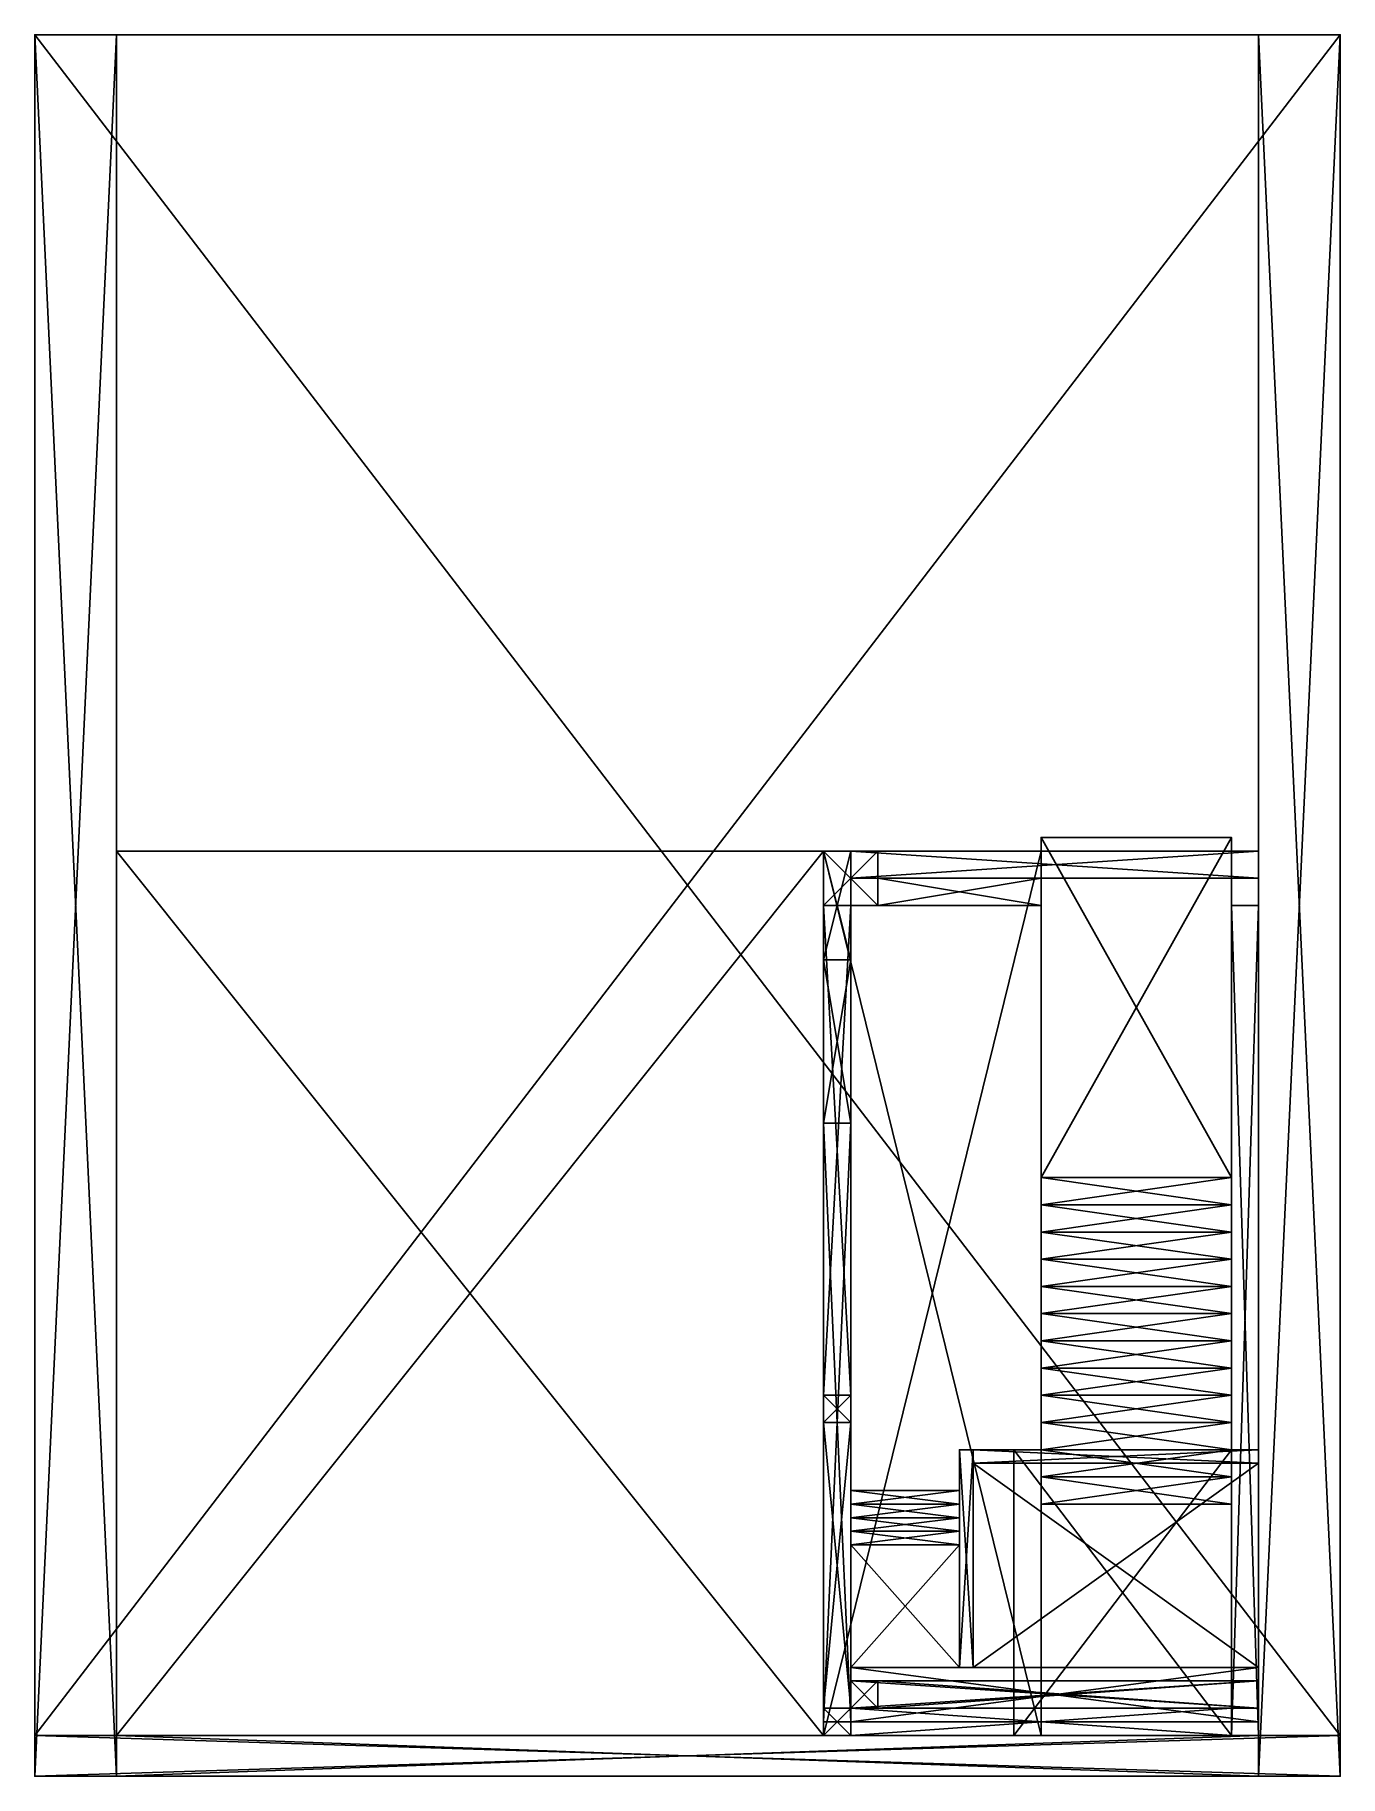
# Model space of a CAD drawing. Extents: x -512 to 256, y -512 to 512.
import ezdxf

# ---------------------------------------------------------------- set-up
doc = ezdxf.new("R2010")
doc.units = 0

msp = doc.modelspace()

# ---------------------------------------------------------------- meshes
at = {"layer": 'OBJECT000', "color": 50}
mesh = msp.add_polyface(dxfattribs=at)
corners = [(-512, -488, -240), (-512, 512, -240), (256, 512, -240), (256, -488, -240), (-512, 512, -256), (-512, -488, -256), (256, -488, -256), (256, 512, -256)]
mesh.append_faces([[corners[k] for k in face] for face in [(1, 3, 0), (5, 7, 4), (4, 0, 5), (6, 2, 7), (7, 1, 4), (5, 3, 6)]], dxfattribs={"vtx0": -1})
mesh.append_faces([[corners[k] for k in face] for face in [(1, 2, 3), (5, 6, 7), (4, 1, 0), (6, 3, 2), (7, 2, 1), (5, 0, 3)]], dxfattribs={"vtx2": -1})
at = {"layer": 'OBJECT001', "color": 50}
mesh = msp.add_polyface(dxfattribs=at)
corners = [(208, -512, -16), (208, -512, -240), (208, 512, -240), (208, 512, -16), (256, 512, -240), (256, 512, -16), (256, -512, -240), (256, -512, -16)]
mesh.append_faces([[corners[k] for k in face] for face in [(1, 3, 0), (2, 5, 3), (1, 7, 6), (0, 5, 7), (2, 6, 4), (4, 7, 5)]], dxfattribs={"vtx0": -1})
mesh.append_faces([[corners[k] for k in face] for face in [(1, 2, 3), (2, 4, 5), (1, 0, 7), (0, 3, 5), (2, 1, 6), (4, 6, 7)]], dxfattribs={"vtx2": -1})
at = {"layer": 'OBJECT002', "color": 50}
mesh = msp.add_polyface(dxfattribs=at)
corners = [(208, -512, 208), (208, -512, -16), (208, 512, -16), (208, 512, 208), (256, 512, -16), (256, 512, 208), (256, -512, -16), (256, -512, 208)]
mesh.append_faces([[corners[k] for k in face] for face in [(1, 3, 0), (2, 5, 3), (1, 7, 6), (0, 5, 7), (2, 6, 4), (4, 7, 5)]], dxfattribs={"vtx0": -1})
mesh.append_faces([[corners[k] for k in face] for face in [(1, 2, 3), (2, 4, 5), (1, 0, 7), (0, 3, 5), (2, 1, 6), (4, 6, 7)]], dxfattribs={"vtx2": -1})
at = {"layer": 'OBJECT003', "color": 50}
mesh = msp.add_polyface(dxfattribs=at)
corners = [(-512, -488, 224), (-512, 512, 224), (256, 512, 224), (256, -488, 224), (-512, 512, 208), (-512, -488, 208), (256, -488, 208), (256, 512, 208)]
mesh.append_faces([[corners[k] for k in face] for face in [(1, 3, 0), (5, 7, 4), (4, 0, 5), (6, 2, 7), (7, 1, 4), (5, 3, 6)]], dxfattribs={"vtx0": -1})
mesh.append_faces([[corners[k] for k in face] for face in [(1, 2, 3), (5, 6, 7), (4, 1, 0), (6, 3, 2), (7, 2, 1), (5, 0, 3)]], dxfattribs={"vtx2": -1})
at = {"layer": 'OBJECT004', "color": 50}
mesh = msp.add_polyface(dxfattribs=at)
corners = [(-512, -512, 208), (-512, -512, -16), (-512, 512, -16), (-512, 512, 208), (-464, 512, -16), (-464, 512, 208), (-464, -512, -16), (-464, -512, 208)]
mesh.append_faces([[corners[k] for k in face] for face in [(1, 3, 0), (2, 5, 3), (1, 7, 6), (0, 5, 7), (2, 6, 4), (4, 7, 5)]], dxfattribs={"vtx0": -1})
mesh.append_faces([[corners[k] for k in face] for face in [(1, 2, 3), (2, 4, 5), (1, 0, 7), (0, 3, 5), (2, 1, 6), (4, 6, 7)]], dxfattribs={"vtx2": -1})
at = {"layer": 'OBJECT005', "color": 50}
mesh = msp.add_polyface(dxfattribs=at)
corners = [(-512, -512, -16), (-512, -512, -240), (-512, 512, -240), (-512, 512, -16), (-464, 512, -240), (-464, 512, -16), (-464, -512, -240), (-464, -512, -16)]
mesh.append_faces([[corners[k] for k in face] for face in [(1, 3, 0), (2, 5, 3), (1, 7, 6), (0, 5, 7), (2, 6, 4), (4, 7, 5)]], dxfattribs={"vtx0": -1})
mesh.append_faces([[corners[k] for k in face] for face in [(1, 2, 3), (2, 4, 5), (1, 0, 7), (0, 3, 5), (2, 1, 6), (4, 6, 7)]], dxfattribs={"vtx2": -1})
at = {"layer": 'OBJECT006', "color": 50}
mesh = msp.add_polyface(dxfattribs=at)
corners = [(-16, 0, -48), (-16, 16, -48), (80, 16, -48), (80, 0, -48), (-16, 16, -240), (-16, 0, -240), (80, 0, -240), (80, 16, -240)]
mesh.append_faces([[corners[k] for k in face] for face in [(1, 3, 0), (5, 7, 4), (4, 0, 5), (6, 2, 7), (7, 1, 4), (5, 3, 6)]], dxfattribs={"vtx0": -1})
mesh.append_faces([[corners[k] for k in face] for face in [(1, 2, 3), (5, 6, 7), (4, 1, 0), (6, 3, 2), (7, 2, 1), (5, 0, 3)]], dxfattribs={"vtx2": -1})
at = {"layer": 'OBJECT007', "color": 50}
mesh = msp.add_polyface(dxfattribs=at)
corners = [(-48, -288, -48), (-48, 0, -48), (-32, 0, -48), (-32, -288, -48), (-48, 0, -240), (-48, -288, -240), (-32, -288, -240), (-32, 0, -240)]
mesh.append_faces([[corners[k] for k in face] for face in [(1, 3, 0), (5, 7, 4), (4, 0, 5), (6, 2, 7), (7, 1, 4), (5, 3, 6)]], dxfattribs={"vtx0": -1})
mesh.append_faces([[corners[k] for k in face] for face in [(1, 2, 3), (5, 6, 7), (4, 1, 0), (6, 3, 2), (7, 2, 1), (5, 0, 3)]], dxfattribs={"vtx2": -1})
at = {"layer": 'OBJECT008', "color": 50}
mesh = msp.add_polyface(dxfattribs=at)
corners = [(-48, -472, -48), (-48, -304, -48), (-32, -304, -48), (-32, -472, -48), (-48, -304, -104), (-48, -472, -104), (-32, -472, -104), (-32, -304, -104)]
mesh.append_faces([[corners[k] for k in face] for face in [(1, 3, 0), (5, 7, 4), (4, 0, 5), (6, 2, 7), (7, 1, 4), (5, 3, 6)]], dxfattribs={"vtx0": -1})
mesh.append_faces([[corners[k] for k in face] for face in [(1, 2, 3), (5, 6, 7), (4, 1, 0), (6, 3, 2), (7, 2, 1), (5, 0, 3)]], dxfattribs={"vtx2": -1})
at = {"layer": 'OBJECT009', "color": 50}
mesh = msp.add_polyface(dxfattribs=at)
corners = [(-32, -488, -48), (-32, -472, -48), (192, -472, -48), (192, -488, -48), (-32, -472, -240), (-32, -488, -240), (192, -488, -240), (192, -472, -240)]
mesh.append_faces([[corners[k] for k in face] for face in [(1, 3, 0), (5, 7, 4), (4, 0, 5), (6, 2, 7), (7, 1, 4), (5, 3, 6)]], dxfattribs={"vtx0": -1})
mesh.append_faces([[corners[k] for k in face] for face in [(1, 2, 3), (5, 6, 7), (4, 1, 0), (6, 3, 2), (7, 2, 1), (5, 0, 3)]], dxfattribs={"vtx2": -1})
at = {"layer": 'OBJECT010', "color": 50}
mesh = msp.add_polyface(dxfattribs=at)
corners = [(-16, -472, 152), (-16, -456, 152), (208, -456, 152), (208, -472, 152), (-16, -456, 56), (-16, -472, 56), (208, -472, 56), (208, -456, 56)]
mesh.append_faces([[corners[k] for k in face] for face in [(1, 3, 0), (5, 7, 4), (4, 0, 5), (6, 2, 7), (7, 1, 4), (5, 3, 6)]], dxfattribs={"vtx0": -1})
mesh.append_faces([[corners[k] for k in face] for face in [(1, 2, 3), (5, 6, 7), (4, 1, 0), (6, 3, 2), (7, 2, 1), (5, 0, 3)]], dxfattribs={"vtx2": -1})
at = {"layer": 'OBJECT011', "color": 50}
mesh = msp.add_polyface(dxfattribs=at)
corners = [(40, -448, 16), (40, -328, 16), (208, -328, 16), (208, -448, 16), (40, -328, -24), (40, -448, -24), (208, -448, -24), (208, -328, -24)]
mesh.append_faces([[corners[k] for k in face] for face in [(1, 3, 0), (5, 7, 4), (4, 0, 5), (6, 2, 7), (7, 1, 4), (5, 3, 6)]], dxfattribs={"vtx0": -1})
mesh.append_faces([[corners[k] for k in face] for face in [(1, 2, 3), (5, 6, 7), (4, 1, 0), (6, 3, 2), (7, 2, 1), (5, 0, 3)]], dxfattribs={"vtx2": -1})
at = {"layer": 'OBJECT012', "color": 50}
mesh = msp.add_polyface(dxfattribs=at)
corners = [(-32, -472, 56), (-32, -456, 56), (208, -456, 56), (208, -472, 56), (-32, -456, 40), (-32, -472, 40), (208, -472, 40), (208, -456, 40)]
mesh.append_faces([[corners[k] for k in face] for face in [(1, 3, 0), (5, 7, 4), (4, 0, 5), (6, 2, 7), (7, 1, 4), (5, 3, 6)]], dxfattribs={"vtx0": -1})
mesh.append_faces([[corners[k] for k in face] for face in [(1, 2, 3), (5, 6, 7), (4, 1, 0), (6, 3, 2), (7, 2, 1), (5, 0, 3)]], dxfattribs={"vtx2": -1})
at = {"layer": 'OBJECT013', "color": 50}
mesh = msp.add_polyface(dxfattribs=at)
corners = [(-32, -472, 152), (-32, -456, 152), (-16, -456, 152), (-16, -472, 152), (-32, -456, 56), (-32, -472, 56), (-16, -472, 56), (-16, -456, 56)]
mesh.append_faces([[corners[k] for k in face] for face in [(1, 3, 0), (5, 7, 4), (4, 0, 5), (6, 2, 7), (7, 1, 4), (5, 3, 6)]], dxfattribs={"vtx0": -1})
mesh.append_faces([[corners[k] for k in face] for face in [(1, 2, 3), (5, 6, 7), (4, 1, 0), (6, 3, 2), (7, 2, 1), (5, 0, 3)]], dxfattribs={"vtx2": -1})
at = {"layer": 'OBJECT014', "color": 50}
mesh = msp.add_polyface(dxfattribs=at)
corners = [(-32, -472, 168), (-32, -456, 168), (208, -456, 168), (208, -472, 168), (-32, -456, 152), (-32, -472, 152), (208, -472, 152), (208, -456, 152)]
mesh.append_faces([[corners[k] for k in face] for face in [(1, 3, 0), (5, 7, 4), (4, 0, 5), (6, 2, 7), (7, 1, 4), (5, 3, 6)]], dxfattribs={"vtx0": -1})
mesh.append_faces([[corners[k] for k in face] for face in [(1, 2, 3), (5, 6, 7), (4, 1, 0), (6, 3, 2), (7, 2, 1), (5, 0, 3)]], dxfattribs={"vtx2": -1})
at = {"layer": 'OBJECT015', "color": 50}
mesh = msp.add_polyface(dxfattribs=at)
corners = [(-48, -480, 208), (-48, -128, 208), (-32, -128, 208), (-32, -480, 208), (-48, -128, -16), (-48, -480, -16), (-32, -480, -16), (-32, -128, -16)]
mesh.append_faces([[corners[k] for k in face] for face in [(1, 3, 0), (5, 7, 4), (4, 0, 5), (6, 2, 7), (7, 1, 4), (5, 3, 6)]], dxfattribs={"vtx0": -1})
mesh.append_faces([[corners[k] for k in face] for face in [(1, 2, 3), (5, 6, 7), (4, 1, 0), (6, 3, 2), (7, 2, 1), (5, 0, 3)]], dxfattribs={"vtx2": -1})
at = {"layer": 'OBJECT016', "color": 50}
mesh = msp.add_polyface(dxfattribs=at)
corners = [(-32, -448, 24), (-32, -376, 24), (32, -376, 24), (32, -448, 24), (-32, -376, -16), (-32, -448, -16), (32, -448, -16), (32, -376, -16)]
mesh.append_faces([[corners[k] for k in face] for face in [(1, 3, 0), (5, 7, 4), (4, 0, 5), (6, 2, 7), (7, 1, 4), (5, 3, 6)]], dxfattribs={"vtx0": -1})
mesh.append_faces([[corners[k] for k in face] for face in [(1, 2, 3), (5, 6, 7), (4, 1, 0), (6, 3, 2), (7, 2, 1), (5, 0, 3)]], dxfattribs={"vtx2": -1})
at = {"layer": 'OBJECT017', "color": 50}
mesh = msp.add_polyface(dxfattribs=at)
corners = [(32, -448, 24), (32, -320, 24), (40, -320, 24), (40, -448, 24), (32, -320, -24), (32, -448, -24), (40, -448, -24), (40, -320, -24)]
mesh.append_faces([[corners[k] for k in face] for face in [(1, 3, 0), (5, 7, 4), (4, 0, 5), (6, 2, 7), (7, 1, 4), (5, 3, 6)]], dxfattribs={"vtx0": -1})
mesh.append_faces([[corners[k] for k in face] for face in [(1, 2, 3), (5, 6, 7), (4, 1, 0), (6, 3, 2), (7, 2, 1), (5, 0, 3)]], dxfattribs={"vtx2": -1})
at = {"layer": 'OBJECT018', "color": 50}
mesh = msp.add_polyface(dxfattribs=at)
corners = [(40, -328, 24), (40, -320, 24), (208, -320, 24), (208, -328, 24), (40, -320, -24), (40, -328, -24), (208, -328, -24), (208, -320, -24)]
mesh.append_faces([[corners[k] for k in face] for face in [(1, 3, 0), (5, 7, 4), (4, 0, 5), (6, 2, 7), (7, 1, 4), (5, 3, 6)]], dxfattribs={"vtx0": -1})
mesh.append_faces([[corners[k] for k in face] for face in [(1, 2, 3), (5, 6, 7), (4, 1, 0), (6, 3, 2), (7, 2, 1), (5, 0, 3)]], dxfattribs={"vtx2": -1})
at = {"layer": 'OBJECT019', "color": 50}
mesh = msp.add_polyface(dxfattribs=at)
corners = [(-32, -352, -8), (-32, -344, -8), (32, -344, -8), (32, -352, -8), (-32, -344, -16), (-32, -352, -16), (32, -352, -16), (32, -344, -16)]
mesh.append_faces([[corners[k] for k in face] for face in [(1, 3, 0), (5, 7, 4), (4, 0, 5), (6, 2, 7), (7, 1, 4), (5, 3, 6)]], dxfattribs={"vtx0": -1})
mesh.append_faces([[corners[k] for k in face] for face in [(1, 2, 3), (5, 6, 7), (4, 1, 0), (6, 3, 2), (7, 2, 1), (5, 0, 3)]], dxfattribs={"vtx2": -1})
at = {"layer": 'OBJECT020', "color": 50}
mesh = msp.add_polyface(dxfattribs=at)
corners = [(-32, -360), (-32, -352), (32, -352), (32, -360), (-32, -352, -16), (-32, -360, -16), (32, -360, -16), (32, -352, -16)]
mesh.append_faces([[corners[k] for k in face] for face in [(1, 3, 0), (5, 7, 4), (4, 0, 5), (6, 2, 7), (7, 1, 4), (5, 3, 6)]], dxfattribs={"vtx0": -1})
mesh.append_faces([[corners[k] for k in face] for face in [(1, 2, 3), (5, 6, 7), (4, 1, 0), (6, 3, 2), (7, 2, 1), (5, 0, 3)]], dxfattribs={"vtx2": -1})
at = {"layer": 'OBJECT021', "color": 50}
mesh = msp.add_polyface(dxfattribs=at)
corners = [(-32, -368, 8), (-32, -360, 8), (32, -360, 8), (32, -368, 8), (-32, -360, -16), (-32, -368, -16), (32, -368, -16), (32, -360, -16)]
mesh.append_faces([[corners[k] for k in face] for face in [(1, 3, 0), (5, 7, 4), (4, 0, 5), (6, 2, 7), (7, 1, 4), (5, 3, 6)]], dxfattribs={"vtx0": -1})
mesh.append_faces([[corners[k] for k in face] for face in [(1, 2, 3), (5, 6, 7), (4, 1, 0), (6, 3, 2), (7, 2, 1), (5, 0, 3)]], dxfattribs={"vtx2": -1})
at = {"layer": 'OBJECT022', "color": 50}
mesh = msp.add_polyface(dxfattribs=at)
corners = [(-32, -376, 16), (-32, -368, 16), (32, -368, 16), (32, -376, 16), (-32, -368, -16), (-32, -376, -16), (32, -376, -16), (32, -368, -16)]
mesh.append_faces([[corners[k] for k in face] for face in [(1, 3, 0), (5, 7, 4), (4, 0, 5), (6, 2, 7), (7, 1, 4), (5, 3, 6)]], dxfattribs={"vtx0": -1})
mesh.append_faces([[corners[k] for k in face] for face in [(1, 2, 3), (5, 6, 7), (4, 1, 0), (6, 3, 2), (7, 2, 1), (5, 0, 3)]], dxfattribs={"vtx2": -1})
at = {"layer": 'OBJECT023', "color": 50}
mesh = msp.add_polyface(dxfattribs=at)
corners = [(192, -488, -16), (192, 0, -16), (208, 0, -16), (208, -488, -16), (192, 0, -48), (192, -488, -48), (208, -488, -48), (208, 0, -48)]
mesh.append_faces([[corners[k] for k in face] for face in [(1, 3, 0), (5, 7, 4), (4, 0, 5), (6, 2, 7), (7, 1, 4), (5, 3, 6)]], dxfattribs={"vtx0": -1})
mesh.append_faces([[corners[k] for k in face] for face in [(1, 2, 3), (5, 6, 7), (4, 1, 0), (6, 3, 2), (7, 2, 1), (5, 0, 3)]], dxfattribs={"vtx2": -1})
at = {"layer": 'OBJECT024', "color": 50}
mesh = msp.add_polyface(dxfattribs=at)
corners = [(80, -160, -16), (80, 40, -16), (192, 40, -16), (192, -160, -16), (80, 40, -240), (80, -160, -240), (192, -160, -240), (192, 40, -240)]
mesh.append_faces([[corners[k] for k in face] for face in [(1, 3, 0), (5, 7, 4), (4, 0, 5), (6, 2, 7), (7, 1, 4), (5, 3, 6)]], dxfattribs={"vtx0": -1})
mesh.append_faces([[corners[k] for k in face] for face in [(1, 2, 3), (5, 6, 7), (4, 1, 0), (6, 3, 2), (7, 2, 1), (5, 0, 3)]], dxfattribs={"vtx2": -1})
at = {"layer": 'OBJECT025', "color": 50}
mesh = msp.add_polyface(dxfattribs=at)
corners = [(-32, 16, 208), (-32, 32, 208), (208, 32, 208), (208, 16, 208), (-32, 32, -16), (-32, 16, -16), (208, 16, -16), (208, 32, -16)]
mesh.append_faces([[corners[k] for k in face] for face in [(1, 3, 0), (5, 7, 4), (4, 0, 5), (6, 2, 7), (7, 1, 4), (5, 3, 6)]], dxfattribs={"vtx0": -1})
mesh.append_faces([[corners[k] for k in face] for face in [(1, 2, 3), (5, 6, 7), (4, 1, 0), (6, 3, 2), (7, 2, 1), (5, 0, 3)]], dxfattribs={"vtx2": -1})
at = {"layer": 'OBJECT026', "color": 50}
mesh = msp.add_polyface(dxfattribs=at)
corners = [(-48, -32, 208), (-48, 32, 208), (-32, 32, 208), (-32, -32, 208), (-48, 32, -16), (-48, -32, -16), (-32, -32, -16), (-32, 32, -16)]
mesh.append_faces([[corners[k] for k in face] for face in [(1, 3, 0), (5, 7, 4), (4, 0, 5), (6, 2, 7), (7, 1, 4), (5, 3, 6)]], dxfattribs={"vtx0": -1})
mesh.append_faces([[corners[k] for k in face] for face in [(1, 2, 3), (5, 6, 7), (4, 1, 0), (6, 3, 2), (7, 2, 1), (5, 0, 3)]], dxfattribs={"vtx2": -1})
at = {"layer": 'OBJECT027', "color": 50}
mesh = msp.add_polyface(dxfattribs=at)
corners = [(80, -176, -48), (80, -160, -48), (192, -160, -48), (192, -176, -48), (80, -160, -240), (80, -176, -240), (192, -176, -240), (192, -160, -240)]
mesh.append_faces([[corners[k] for k in face] for face in [(1, 3, 0), (5, 7, 4), (4, 0, 5), (6, 2, 7), (7, 1, 4), (5, 3, 6)]], dxfattribs={"vtx0": -1})
mesh.append_faces([[corners[k] for k in face] for face in [(1, 2, 3), (5, 6, 7), (4, 1, 0), (6, 3, 2), (7, 2, 1), (5, 0, 3)]], dxfattribs={"vtx2": -1})
at = {"layer": 'OBJECT028', "color": 50}
mesh = msp.add_polyface(dxfattribs=at)
corners = [(80, -192, -64), (80, -176, -64), (192, -176, -64), (192, -192, -64), (80, -176, -240), (80, -192, -240), (192, -192, -240), (192, -176, -240)]
mesh.append_faces([[corners[k] for k in face] for face in [(1, 3, 0), (5, 7, 4), (4, 0, 5), (6, 2, 7), (7, 1, 4), (5, 3, 6)]], dxfattribs={"vtx0": -1})
mesh.append_faces([[corners[k] for k in face] for face in [(1, 2, 3), (5, 6, 7), (4, 1, 0), (6, 3, 2), (7, 2, 1), (5, 0, 3)]], dxfattribs={"vtx2": -1})
at = {"layer": 'OBJECT029', "color": 50}
mesh = msp.add_polyface(dxfattribs=at)
corners = [(80, -208, -80), (80, -192, -80), (192, -192, -80), (192, -208, -80), (80, -192, -240), (80, -208, -240), (192, -208, -240), (192, -192, -240)]
mesh.append_faces([[corners[k] for k in face] for face in [(1, 3, 0), (5, 7, 4), (4, 0, 5), (6, 2, 7), (7, 1, 4), (5, 3, 6)]], dxfattribs={"vtx0": -1})
mesh.append_faces([[corners[k] for k in face] for face in [(1, 2, 3), (5, 6, 7), (4, 1, 0), (6, 3, 2), (7, 2, 1), (5, 0, 3)]], dxfattribs={"vtx2": -1})
at = {"layer": 'OBJECT030', "color": 50}
mesh = msp.add_polyface(dxfattribs=at)
corners = [(80, -224, -96), (80, -208, -96), (192, -208, -96), (192, -224, -96), (80, -208, -240), (80, -224, -240), (192, -224, -240), (192, -208, -240)]
mesh.append_faces([[corners[k] for k in face] for face in [(1, 3, 0), (5, 7, 4), (4, 0, 5), (6, 2, 7), (7, 1, 4), (5, 3, 6)]], dxfattribs={"vtx0": -1})
mesh.append_faces([[corners[k] for k in face] for face in [(1, 2, 3), (5, 6, 7), (4, 1, 0), (6, 3, 2), (7, 2, 1), (5, 0, 3)]], dxfattribs={"vtx2": -1})
at = {"layer": 'OBJECT031', "color": 50}
mesh = msp.add_polyface(dxfattribs=at)
corners = [(80, -240, -112), (80, -224, -112), (192, -224, -112), (192, -240, -112), (80, -224, -240), (80, -240, -240), (192, -240, -240), (192, -224, -240)]
mesh.append_faces([[corners[k] for k in face] for face in [(1, 3, 0), (5, 7, 4), (4, 0, 5), (6, 2, 7), (7, 1, 4), (5, 3, 6)]], dxfattribs={"vtx0": -1})
mesh.append_faces([[corners[k] for k in face] for face in [(1, 2, 3), (5, 6, 7), (4, 1, 0), (6, 3, 2), (7, 2, 1), (5, 0, 3)]], dxfattribs={"vtx2": -1})
at = {"layer": 'OBJECT032', "color": 50}
mesh = msp.add_polyface(dxfattribs=at)
corners = [(80, -256, -128), (80, -240, -128), (192, -240, -128), (192, -256, -128), (80, -240, -240), (80, -256, -240), (192, -256, -240), (192, -240, -240)]
mesh.append_faces([[corners[k] for k in face] for face in [(1, 3, 0), (5, 7, 4), (4, 0, 5), (6, 2, 7), (7, 1, 4), (5, 3, 6)]], dxfattribs={"vtx0": -1})
mesh.append_faces([[corners[k] for k in face] for face in [(1, 2, 3), (5, 6, 7), (4, 1, 0), (6, 3, 2), (7, 2, 1), (5, 0, 3)]], dxfattribs={"vtx2": -1})
at = {"layer": 'OBJECT033', "color": 50}
mesh = msp.add_polyface(dxfattribs=at)
corners = [(80, -272, -144), (80, -256, -144), (192, -256, -144), (192, -272, -144), (80, -256, -240), (80, -272, -240), (192, -272, -240), (192, -256, -240)]
mesh.append_faces([[corners[k] for k in face] for face in [(1, 3, 0), (5, 7, 4), (4, 0, 5), (6, 2, 7), (7, 1, 4), (5, 3, 6)]], dxfattribs={"vtx0": -1})
mesh.append_faces([[corners[k] for k in face] for face in [(1, 2, 3), (5, 6, 7), (4, 1, 0), (6, 3, 2), (7, 2, 1), (5, 0, 3)]], dxfattribs={"vtx2": -1})
at = {"layer": 'OBJECT034', "color": 50}
mesh = msp.add_polyface(dxfattribs=at)
corners = [(80, -288, -160), (80, -272, -160), (192, -272, -160), (192, -288, -160), (80, -272, -240), (80, -288, -240), (192, -288, -240), (192, -272, -240)]
mesh.append_faces([[corners[k] for k in face] for face in [(1, 3, 0), (5, 7, 4), (4, 0, 5), (6, 2, 7), (7, 1, 4), (5, 3, 6)]], dxfattribs={"vtx0": -1})
mesh.append_faces([[corners[k] for k in face] for face in [(1, 2, 3), (5, 6, 7), (4, 1, 0), (6, 3, 2), (7, 2, 1), (5, 0, 3)]], dxfattribs={"vtx2": -1})
at = {"layer": 'OBJECT035', "color": 50}
mesh = msp.add_polyface(dxfattribs=at)
corners = [(80, -304, -176), (80, -288, -176), (192, -288, -176), (192, -304, -176), (80, -288, -240), (80, -304, -240), (192, -304, -240), (192, -288, -240)]
mesh.append_faces([[corners[k] for k in face] for face in [(1, 3, 0), (5, 7, 4), (4, 0, 5), (6, 2, 7), (7, 1, 4), (5, 3, 6)]], dxfattribs={"vtx0": -1})
mesh.append_faces([[corners[k] for k in face] for face in [(1, 2, 3), (5, 6, 7), (4, 1, 0), (6, 3, 2), (7, 2, 1), (5, 0, 3)]], dxfattribs={"vtx2": -1})
at = {"layer": 'OBJECT036', "color": 50}
mesh = msp.add_polyface(dxfattribs=at)
corners = [(80, -320, -192), (80, -304, -192), (192, -304, -192), (192, -320, -192), (80, -304, -240), (80, -320, -240), (192, -320, -240), (192, -304, -240)]
mesh.append_faces([[corners[k] for k in face] for face in [(1, 3, 0), (5, 7, 4), (4, 0, 5), (6, 2, 7), (7, 1, 4), (5, 3, 6)]], dxfattribs={"vtx0": -1})
mesh.append_faces([[corners[k] for k in face] for face in [(1, 2, 3), (5, 6, 7), (4, 1, 0), (6, 3, 2), (7, 2, 1), (5, 0, 3)]], dxfattribs={"vtx2": -1})
at = {"layer": 'OBJECT037', "color": 50}
mesh = msp.add_polyface(dxfattribs=at)
corners = [(80, -336, -208), (80, -320, -208), (192, -320, -208), (192, -336, -208), (80, -320, -240), (80, -336, -240), (192, -336, -240), (192, -320, -240)]
mesh.append_faces([[corners[k] for k in face] for face in [(1, 3, 0), (5, 7, 4), (4, 0, 5), (6, 2, 7), (7, 1, 4), (5, 3, 6)]], dxfattribs={"vtx0": -1})
mesh.append_faces([[corners[k] for k in face] for face in [(1, 2, 3), (5, 6, 7), (4, 1, 0), (6, 3, 2), (7, 2, 1), (5, 0, 3)]], dxfattribs={"vtx2": -1})
at = {"layer": 'OBJECT038', "color": 50}
mesh = msp.add_polyface(dxfattribs=at)
corners = [(80, -352, -224), (80, -336, -224), (192, -336, -224), (192, -352, -224), (80, -336, -240), (80, -352, -240), (192, -352, -240), (192, -336, -240)]
mesh.append_faces([[corners[k] for k in face] for face in [(1, 3, 0), (5, 7, 4), (4, 0, 5), (6, 2, 7), (7, 1, 4), (5, 3, 6)]], dxfattribs={"vtx0": -1})
mesh.append_faces([[corners[k] for k in face] for face in [(1, 2, 3), (5, 6, 7), (4, 1, 0), (6, 3, 2), (7, 2, 1), (5, 0, 3)]], dxfattribs={"vtx2": -1})
at = {"layer": 'OBJECT039', "color": 50}
mesh = msp.add_polyface(dxfattribs=at)
corners = [(-48, -472, -104), (-48, -304, -104), (-32, -304, -104), (-32, -472, -104), (-48, -304, -120), (-48, -472, -120), (-32, -472, -120), (-32, -304, -120)]
mesh.append_faces([[corners[k] for k in face] for face in [(1, 3, 0), (5, 7, 4), (4, 0, 5), (6, 2, 7), (7, 1, 4), (5, 3, 6)]], dxfattribs={"vtx0": -1})
mesh.append_faces([[corners[k] for k in face] for face in [(1, 2, 3), (5, 6, 7), (4, 1, 0), (6, 3, 2), (7, 2, 1), (5, 0, 3)]], dxfattribs={"vtx2": -1})
at = {"layer": 'OBJECT040', "color": 50}
mesh = msp.add_polyface(dxfattribs=at)
corners = [(-48, -304, -48), (-48, -288, -48), (-32, -288, -48), (-32, -304, -48), (-48, -288, -240), (-48, -304, -240), (-32, -304, -240), (-32, -288, -240)]
mesh.append_faces([[corners[k] for k in face] for face in [(1, 3, 0), (5, 7, 4), (4, 0, 5), (6, 2, 7), (7, 1, 4), (5, 3, 6)]], dxfattribs={"vtx0": -1})
mesh.append_faces([[corners[k] for k in face] for face in [(1, 2, 3), (5, 6, 7), (4, 1, 0), (6, 3, 2), (7, 2, 1), (5, 0, 3)]], dxfattribs={"vtx2": -1})
at = {"layer": 'OBJECT041', "color": 50}
mesh = msp.add_polyface(dxfattribs=at)
corners = [(-48, -488, -48), (-48, -472, -48), (-32, -472, -48), (-32, -488, -48), (-48, -472, -240), (-48, -488, -240), (-32, -488, -240), (-32, -472, -240)]
mesh.append_faces([[corners[k] for k in face] for face in [(1, 3, 0), (5, 7, 4), (4, 0, 5), (6, 2, 7), (7, 1, 4), (5, 3, 6)]], dxfattribs={"vtx0": -1})
mesh.append_faces([[corners[k] for k in face] for face in [(1, 2, 3), (5, 6, 7), (4, 1, 0), (6, 3, 2), (7, 2, 1), (5, 0, 3)]], dxfattribs={"vtx2": -1})
at = {"layer": 'OBJECT042', "color": 50}
mesh = msp.add_polyface(dxfattribs=at)
corners = [(-48, 0, -48), (-48, 32, -48), (-16, 32, -48), (-16, 0, -48), (-48, 32, -240), (-48, 0, -240), (-16, 0, -240), (-16, 32, -240)]
mesh.append_faces([[corners[k] for k in face] for face in [(1, 3, 0), (5, 7, 4), (4, 0, 5), (6, 2, 7), (7, 1, 4), (5, 3, 6)]], dxfattribs={"vtx0": -1})
mesh.append_faces([[corners[k] for k in face] for face in [(1, 2, 3), (5, 6, 7), (4, 1, 0), (6, 3, 2), (7, 2, 1), (5, 0, 3)]], dxfattribs={"vtx2": -1})
at = {"layer": 'OBJECT043', "color": 50}
mesh = msp.add_polyface(dxfattribs=at)
corners = [(-512, -512, 224), (-512, -488, 224), (256, -488, 224), (256, -512, 224), (-512, -488, 208), (-512, -512, 208), (256, -512, 208), (256, -488, 208)]
mesh.append_faces([[corners[k] for k in face] for face in [(1, 3, 0), (5, 7, 4), (4, 0, 5), (6, 2, 7), (7, 1, 4), (5, 3, 6)]], dxfattribs={"vtx0": -1})
mesh.append_faces([[corners[k] for k in face] for face in [(1, 2, 3), (5, 6, 7), (4, 1, 0), (6, 3, 2), (7, 2, 1), (5, 0, 3)]], dxfattribs={"vtx2": -1})
at = {"layer": 'OBJECT044', "color": 50}
mesh = msp.add_polyface(dxfattribs=at)
corners = [(-464, -512, -24), (-464, -488, -24), (208, -488, -24), (208, -512, -24), (-464, -488, -40), (-464, -512, -40), (208, -512, -40), (208, -488, -40)]
mesh.append_faces([[corners[k] for k in face] for face in [(1, 3, 0), (5, 7, 4), (4, 0, 5), (6, 2, 7), (7, 1, 4), (5, 3, 6)]], dxfattribs={"vtx0": -1})
mesh.append_faces([[corners[k] for k in face] for face in [(1, 2, 3), (5, 6, 7), (4, 1, 0), (6, 3, 2), (7, 2, 1), (5, 0, 3)]], dxfattribs={"vtx2": -1})
at = {"layer": 'OBJECT045', "color": 50}
mesh = msp.add_polyface(dxfattribs=at)
corners = [(-512, -512, -240), (-512, -488, -240), (256, -488, -240), (256, -512, -240), (-512, -488, -256), (-512, -512, -256), (256, -512, -256), (256, -488, -256)]
mesh.append_faces([[corners[k] for k in face] for face in [(1, 3, 0), (5, 7, 4), (4, 0, 5), (6, 2, 7), (7, 1, 4), (5, 3, 6)]], dxfattribs={"vtx0": -1})
mesh.append_faces([[corners[k] for k in face] for face in [(1, 2, 3), (5, 6, 7), (4, 1, 0), (6, 3, 2), (7, 2, 1), (5, 0, 3)]], dxfattribs={"vtx2": -1})
at = {"layer": 'OBJECT046', "color": 50}
mesh = msp.add_polyface(dxfattribs=at)
corners = [(-464, -488, -24), (-464, 32, -24), (-48, 32, -24), (-48, -488, -24), (-464, 32, -40), (-464, -488, -40), (-48, -488, -40), (-48, 32, -40)]
mesh.append_faces([[corners[k] for k in face] for face in [(1, 3, 0), (5, 7, 4), (4, 0, 5), (6, 2, 7), (7, 1, 4), (5, 3, 6)]], dxfattribs={"vtx0": -1})
mesh.append_faces([[corners[k] for k in face] for face in [(1, 2, 3), (5, 6, 7), (4, 1, 0), (6, 3, 2), (7, 2, 1), (5, 0, 3)]], dxfattribs={"vtx2": -1})
at = {"layer": 'OBJECT047', "color": 50}
mesh = msp.add_polyface(dxfattribs=at)
corners = [(-48, -488, -16), (-48, 32, -16), (80, 32, -16), (80, -488, -16), (-48, 32, -48), (-48, -488, -48), (80, -488, -48), (80, 32, -48)]
mesh.append_faces([[corners[k] for k in face] for face in [(1, 3, 0), (5, 7, 4), (4, 0, 5), (6, 2, 7), (7, 1, 4), (5, 3, 6)]], dxfattribs={"vtx0": -1})
mesh.append_faces([[corners[k] for k in face] for face in [(1, 2, 3), (5, 6, 7), (4, 1, 0), (6, 3, 2), (7, 2, 1), (5, 0, 3)]], dxfattribs={"vtx2": -1})
at = {"layer": 'OBJECT048', "color": 50}
mesh = msp.add_polyface(dxfattribs=at)
corners = [(64, -488, -24), (64, -320, -24), (192, -320, -24), (192, -488, -24), (64, -320, -48), (64, -488, -48), (192, -488, -48), (192, -320, -48)]
mesh.append_faces([[corners[k] for k in face] for face in [(1, 3, 0), (5, 7, 4), (4, 0, 5), (6, 2, 7), (7, 1, 4), (5, 3, 6)]], dxfattribs={"vtx0": -1})
mesh.append_faces([[corners[k] for k in face] for face in [(1, 2, 3), (5, 6, 7), (4, 1, 0), (6, 3, 2), (7, 2, 1), (5, 0, 3)]], dxfattribs={"vtx2": -1})
at = {"layer": 'OBJECT049', "color": 50}
mesh = msp.add_polyface(dxfattribs=at)
corners = [(-48, -128, 208), (-48, -32, 208), (-32, -32, 208), (-32, -128, 208), (-48, -32, 112), (-48, -128, 112), (-32, -128, 112), (-32, -32, 112)]
mesh.append_faces([[corners[k] for k in face] for face in [(1, 3, 0), (5, 7, 4), (4, 0, 5), (6, 2, 7), (7, 1, 4), (5, 3, 6)]], dxfattribs={"vtx0": -1})
mesh.append_faces([[corners[k] for k in face] for face in [(1, 2, 3), (5, 6, 7), (4, 1, 0), (6, 3, 2), (7, 2, 1), (5, 0, 3)]], dxfattribs={"vtx2": -1})
at = {"layer": 'OBJECT050', "color": 50}
mesh = msp.add_polyface(dxfattribs=at)
corners = [(-32, -480, 208), (-32, -448, 208), (208, -448, 208), (208, -480, 208), (-32, -448, 168), (-32, -480, 168), (208, -480, 168), (208, -448, 168)]
mesh.append_faces([[corners[k] for k in face] for face in [(1, 3, 0), (1, 5, 4), (3, 7, 6), (2, 4, 7), (0, 6, 5), (5, 7, 4)]], dxfattribs={"vtx0": -1})
mesh.append_faces([[corners[k] for k in face] for face in [(1, 2, 3), (1, 0, 5), (3, 2, 7), (2, 1, 4), (0, 3, 6), (5, 6, 7)]], dxfattribs={"vtx2": -1})
at = {"layer": 'OBJECT051', "color": 50}
mesh = msp.add_polyface(dxfattribs=at)
corners = [(-32, -448, -16), (-32, -480, -16), (208, -480, -16), (208, -448, -16), (-32, -480, 40), (-32, -448, 40), (208, -448, 40), (208, -480, 40)]
mesh.append_faces([[corners[k] for k in face] for face in [(1, 3, 0), (1, 5, 4), (3, 7, 6), (0, 6, 5), (2, 4, 7), (5, 7, 4)]], dxfattribs={"vtx0": -1})
mesh.append_faces([[corners[k] for k in face] for face in [(1, 2, 3), (1, 0, 5), (3, 2, 7), (0, 3, 6), (2, 1, 4), (5, 6, 7)]], dxfattribs={"vtx2": -1})

doc.saveas('drawing.dxf')
